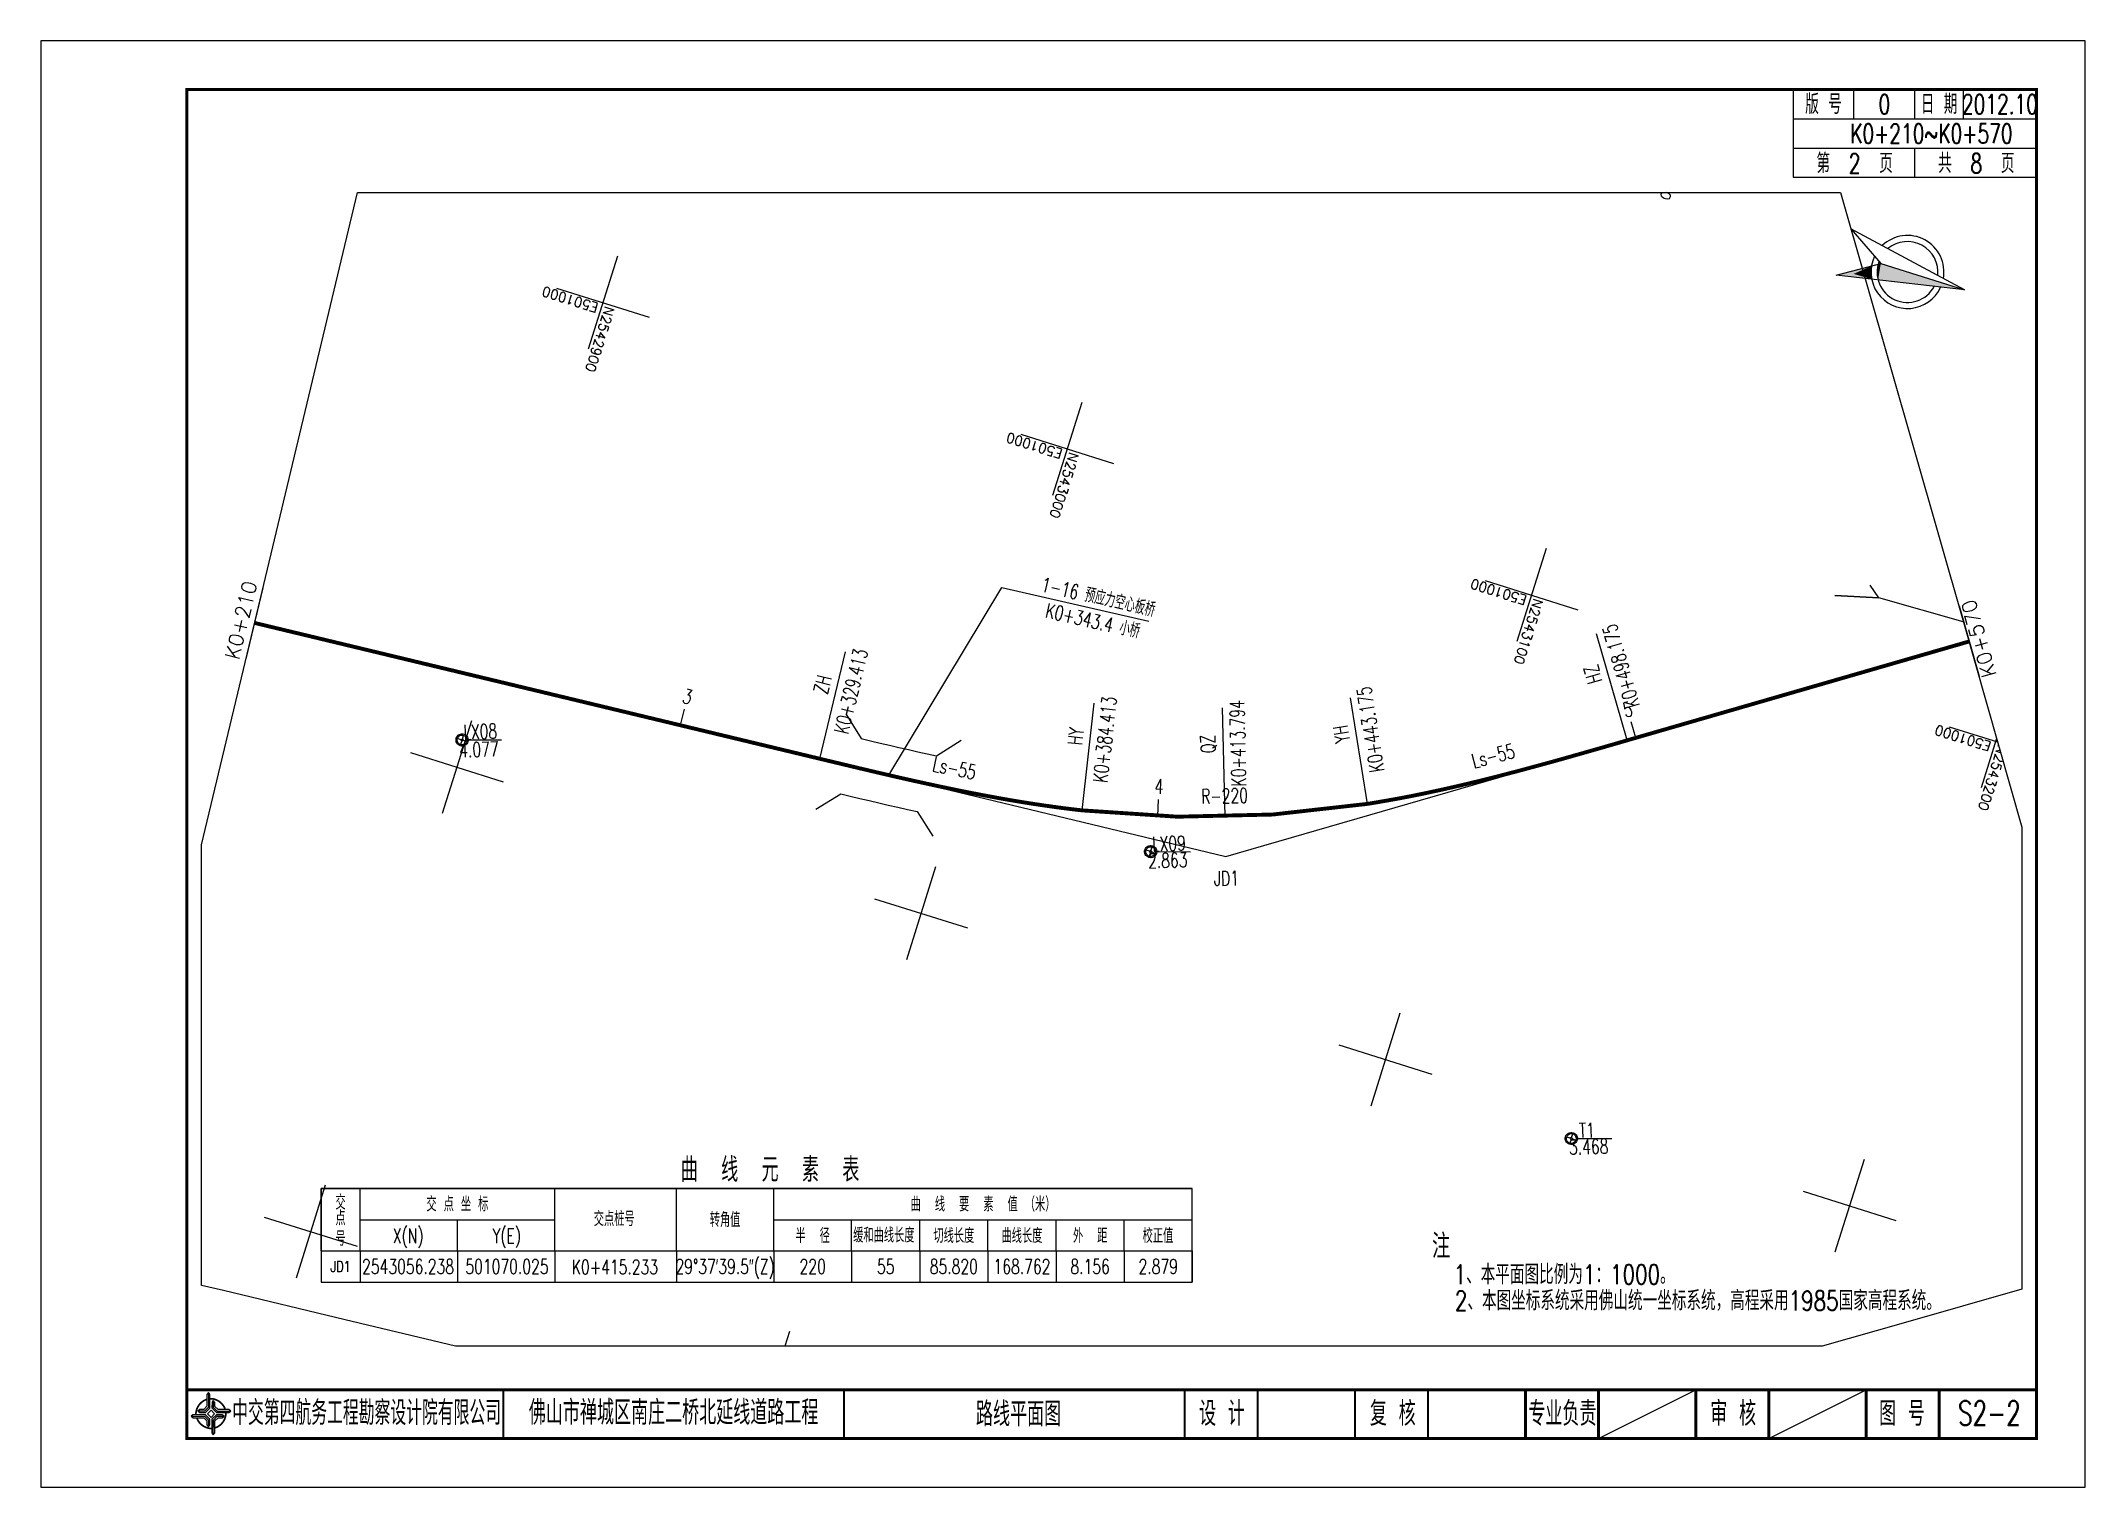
# Paper-space layout '平面图002' of a CAD drawing. Header units: inches, sheet in millimetres. Extents: x -7 to 413, y -20 to 277.
# The model-space entities are those that its viewports show. They can reach past a viewport. Long polylines and large blocks are cut down to what shows.
import ezdxf
from ezdxf.enums import TextEntityAlignment as Align

# ---------------------------------------------------------------- set-up
doc = ezdxf.new("R2010")
doc.units = ezdxf.units.IN
for name, color, linetype in [('0-段落划分', 2, 'Continuous'), ('canshu', 7, 'Continuous'), ('circle', 3, 'Continuous'), ('HIDE_B', 7, 'Continuous'), ('station', 6, 'Continuous'), ('zhix', 7, 'Continuous'), ('内起讫桩号', 7, 'Continuous'), ('图框', 7, 'Continuous'), ('坐标网', 2, 'Continuous'), ('控制导线点', 7, 'Continuous'), ('文字', 7, 'Continuous'), ('构造物', 5, 'Continuous'), ('标题栏', 7, 'Continuous'), ('桥梁', 6, 'Continuous'), ('次轮廓线', 7, 'Continuous'), ('红色线', 1, 'Continuous'), ('表头', 6, 'Continuous'), ('表线', 7, 'Continuous'), ('表行', 7, 'Continuous'), ('要素桩', 7, 'Continuous')]:
    doc.layers.add(name, color=color, linetype=linetype)
doc.styles.add('GTF_XW', font='simplex1.shx', dxfattribs={"width": 0.7, "bigfont": 'hztxt.shx'})
doc.styles.get("Standard").update_dxf_attribs({"font": 'simplex1.shx', "width": 0.7, "bigfont": 'hztxt.shx'})
doc.styles.add('内起讫桩号', font='simplex1.shx', dxfattribs={"width": 0.7, "bigfont": 'hztxt.shx'})
doc.styles.add('构造物', font='simplex1.shx', dxfattribs={"width": 0.75, "bigfont": 'hztxt.shx'})
doc.styles.add('桥梁', font='simplex1.shx', dxfattribs={"width": 0.75, "bigfont": 'hztxt.shx'})
doc.styles.add('表头', font='simplex1.shx', dxfattribs={"width": 0.7, "bigfont": 'hztxt.shx'})
doc.styles.add('表行', font='simplex1.shx', dxfattribs={"width": 0.7, "bigfont": 'hztxt.shx'})

# ---------------------------------------------------------------- blocks, each defined once
blk = doc.blocks.new('TK.SBZ')
at = {"layer": '标题栏'}
blk.add_line((-15, 0), (15, 0), dxfattribs=at)
at = {"layer": '内起讫桩号', "style": '内起讫桩号'}
blk.add_attdef('0001', text='', height=2.5, dxfattribs=at).set_placement((0, 1), align=Align.BOTTOM_CENTER)
blk = doc.blocks.new('TK.EBZ')
at = {"layer": '标题栏'}
blk.add_line((-15, 0), (15, 0), dxfattribs=at)
at = {"layer": '内起讫桩号', "style": '内起讫桩号'}
blk.add_attdef('0001', text='', height=2.5, dxfattribs=at).set_placement((0, -1), align=Align.TOP_CENTER)
blk = doc.blocks.new('*U18')
at = {"linetype": 'Continuous'}
for points in [[(7.37, -20.86), (4.74, -14.23), (2.1, -14.85)], [(7.37, -20.86), (2.1, -14.85), (10, -27.5)], [(7.37, -20.86), (7.24, -13.14), (4.74, -14.23)], [(7.37, -20.86), (10, -27.5), (7.24, -13.14)]]:
    blk.add_solid(points, dxfattribs=at)
blk = doc.blocks.new('*U17')
at = {"linetype": 'Continuous'}
for points in [[(0, 24.5), (0, -11.5), (6.74, -10.53)], [(0.62, -12.48), (6.74, -10.53), (0, -11.5)], [(6.74, -10.53), (0.62, -12.48), (3.8, -11.91)]]:
    blk.add_solid(points, dxfattribs=at)
blk = doc.blocks.new('TK.ZBZ')
for p, q in [((0, 24.5), (-10, -27.5)), ((0, -11.5), (0, 24.5)), ((0, 24.5), (10, -27.5)), ((-10, -27.5), (0, -11.5)), ((10, -27.5), (0, -11.5))]:
    blk.add_line(p, q)
for radius, start, end in [(15, 97.08036, 241.14858), (12.5, 100.83878, 237.39017), (15, 261.96927, 82.91964), (12.5, 267.17751, 79.16122)]:
    blk.add_arc((0, 0), radius, start, end)
at = {"linetype": 'Continuous'}
for name in ['*U17', '*U18']:
    blk.add_blockref(name, (0, 0), dxfattribs=at)
blk = doc.blocks.new('曲线元素表带坐标无要素桩表行')
at = {"layer": '表线'}
for p, q in [((-179, 0), (-179, -12.8)), ((-163, 0), (-163, -12.8)), ((-123, 0), (-123, -12.8)), ((-83, 0), (-83, -12.8)), ((-33, 0), (-33, -12.8)), ((7, 0), (7, -12.8)), ((39, 0), (39, -12.8)), ((67, 0), (67, -12.8)), ((95, 0), (95, -12.8)), ((123, 0), (123, -12.8)), ((151, 0), (151, -12.8)), ((179, 0), (179, -12.8)), ((-179, -12.8), (179, -12.8))]:
    blk.add_line(p, q, dxfattribs=at)
at = {"layer": '表行', "style": '表行'}
for tag, width, p in [('JDNAME', 0.75, (-171, -6.4)), ('XN', 0.75, (-143.25, -6.4)), ('YE', 0.75, (-102.62, -6.4)), ('JDZH', 0.75, (-58.27, -6.59)), ('ZHUANJ', 0.65, (-13, -6.4)), ('RR', 0.75, (23, -6.4)), ('S1_S2', 0.75, (53, -6.4)), ('T1_T2', 0.75, (81, -6.4)), ('SC', 0.75, (109, -6.4)), ('EE', 0.75, (137, -6.4)), ('S_T', 0.75, (165, -6.4))]:
    blk.add_attdef(tag, text='', height=4.5, dxfattribs=dict(at, width=width)).set_placement(p, align=Align.MIDDLE_CENTER)
blk = doc.blocks.new('曲线元素表带坐标无要素桩表头')
at = {"layer": '表线'}
for p, q in [((-179, 25.6), (179, 25.6)), ((-179, 0), (-179, 25.6)), ((179, 0), (179, 25.6))]:
    blk.add_line(p, q, dxfattribs=at)
at = {"layer": '表线', "color": 7}
for p, q in [((-163, 0), (-163, 25.6)), ((-83, 0), (-83, 25.6)), ((-33, 0), (-33, 25.6)), ((7, 0), (7, 25.6)), ((-163, 12.8), (-83, 12.8)), ((-123, 0), (-123, 12.8)), ((7, 12.8), (179, 12.8)), ((39, 0), (39, 12.8)), ((67, 0), (67, 12.8)), ((95, 0), (95, 12.8)), ((123, 0), (123, 12.8)), ((151, 0), (151, 12.8)), ((-179, 0), (179, 0))]:
    blk.add_line(p, q, dxfattribs=at)
at = {"layer": '表头', "color": 7, "style": '表头', "width": 0.7}
for s, height, p in [('曲  线  元  素  表', 10, (5.5, 33.38)), ('点', 6, (-171, 13.5)), ('交', 6, (-171, 20)), ('交 点 坐 标', 6, (-123, 19.25)), ('交点桩号', 6, (-58.56, 13.19)), ('曲  线  要  素  值 （米）', 6, (93, 19.2)), ('号', 6, (-171, 5.13)), ('X(N)', 6, (-143.25, 6.25)), ('Y(E)', 6, (-102.75, 6.25)), ('转角值', 6, (-13, 12.8)), ('半  径', 6, (23, 6.25)), ('缓和曲线长度', 6, (52.24, 6.45)), ('切线长度', 6, (81, 6.25)), ('曲线长度', 6, (109, 6.25)), ('外  距', 6, (137.06, 6.25)), ('校正值', 6, (164.88, 6.25))]:
    blk.add_text(s, height=height, dxfattribs=at).set_placement(p, align=Align.MIDDLE_CENTER)
blk = doc.blocks.new('tb')
at = {"lineweight": -3}
h = blk.add_hatch(color=256, dxfattribs=at)
h.paths.add_polyline_path([(-1.23, -0.13), (-3.78, -0.14), (-4.14, -0.41), (-1.4, -0.44), (-0.56, -1.24), (-0.54, -2.62), (-0.27, -2.2), (-0.26, -1.06)])
h.paths.add_polyline_path([(0.13, -1.08), (0.14, -3.86), (0.41, -4.26), (0.44, -1.24), (1.25, -0.43), (2.66, -0.43), (2.26, -0.16), (1.07, -0.15)])
h.paths.add_polyline_path([(1.08, 0.3), (3.62, 0.3), (4.02, 0.56), (1.25, 0.57), (0.43, 1.39), (0.43, 2.8), (0.16, 2.41), (0.15, 1.24)])
h.paths.add_polyline_path([(-0.28, 1.21), (-0.28, 3.99), (-0.56, 4.39), (-0.57, 1.41), (-1.38, 0.6), (-2.74, 0.56), (-2.33, 0.3), (-1.2, 0.29)])
for p, q in [((-0.56, 4.39), (-0.57, 1.41)), ((-1.38, 0.6), (-2.74, 0.56)), ((-0.57, 1.41), (-1.38, 0.6)), ((0.43, 2.8), (0.43, 1.39)), ((0.43, 1.39), (1.25, 0.57)), ((1.25, 0.57), (4.02, 0.56)), ((-4.14, -0.41), (-1.4, -0.44)), ((-1.4, -0.44), (-0.56, -1.24)), ((-0.56, -1.24), (-0.54, -2.62)), ((0.41, -4.26), (0.44, -1.24)), ((0.44, -1.24), (1.25, -0.43)), ((1.25, -0.43), (2.66, -0.43))]:
    blk.add_line(p, q, dxfattribs=at)
at = {"lineweight": -3, "flags": 128}
for points in [[(-0.9, 3.99), (-0.9, 1.58), (-1.53, 0.91), (-2.34, 0.91), (-2.74, 0.56), (-2.33, 0.3), (-1.2, 0.29), (-0.28, 1.21), (-0.28, 3.99), (-0.56, 4.39)], [(-0.04, 0.77), (0.68, 0.04), (-0.04, -0.69), (-0.77, 0.05)], [(3.62, 0.92), (1.43, 0.92), (0.77, 1.54), (0.77, 2.38), (0.43, 2.8), (0.16, 2.41), (0.15, 1.24), (1.08, 0.3), (3.62, 0.3), (4.02, 0.56)], [(-3.73, -0.76), (-1.54, -0.76), (-0.89, -1.39), (-0.89, -2.21), (-0.54, -2.62), (-0.27, -2.2), (-0.26, -1.06), (-1.23, -0.13), (-3.78, -0.14), (-4.14, -0.41)], [(0.75, -3.85), (0.75, -1.43), (1.4, -0.78), (2.26, -0.78), (2.66, -0.43), (2.26, -0.16), (1.07, -0.15), (0.13, -1.08), (0.14, -3.86), (0.41, -4.26)]]:
    blk.add_lwpolyline(points, close=True, dxfattribs=at)
at = {"lineweight": -3, "const_width": 0.35, "flags": 128}
for points in [[(-0.9, 3.02, 0.324167), (-3.16, -0.14)], [(2.88, 0.92, 0.324403), (-0.24, 3.15)], [(0.75, -2.86, 0.325418), (3.02, 0.26)], [(-2.98, -0.76, 0.322976), (0.14, -2.98)]]:
    blk.add_lwpolyline(points, format="xyb", dxfattribs=at)
blk = doc.blocks.new('123')
at = {"layer": '图框', "linetype": 'Continuous'}
for points in [[(-7.5, 277), (-7.5, -20)], [(412.5, 277), (-7.5, 277)], [(412.5, -20), (412.5, 277)], [(-7.5, -20), (412.5, -20)]]:
    blk.add_lwpolyline(points, dxfattribs=at)
blk = doc.blocks.new('A$C3A006F90')
at = {"layer": '0-段落划分', "color": 2}
for radius, start, end in [(514, 11.64, 47.4926), (521, 11.6534, 46.3908)]:
    blk.add_arc((500833.57, 2543058.92), radius, start, end, dxfattribs=at)
blk = doc.blocks.new('控制导线点')
at = {"layer": '控制导线点'}
for p, q in [((500961.792, 2543567.946, 3.298), (500960.192, 2543567.946)), ((500962.192, 2543568.346, 3.298), (500962.192, 2543569.946)), ((500962.192, 2543567.546, 3.298), (500962.192, 2543565.946)), ((500962.592, 2543567.946, 3.298), (500964.192, 2543567.946))]:
    blk.add_line(p, q, dxfattribs=at)
for centre, radius in [((500962.192, 2543567.946), 2.5), ((500962.192, 2543567.946), 2), ((500962.192, 2543567.946, 3.298), 0.4)]:
    blk.add_circle(centre, radius, dxfattribs=at)

msp = doc.modelspace()

# ---------------------------------------------------------------- linework, layer by layer
at = {"layer": 'circle', "flags": 128}
msp.add_lwpolyline([(501098.74, 2542642), (501070.02, 2543056.24), (500722.15, 2543579.97), (500789.69, 2544110.56), (500796.25, 2544564.61), (500780.14, 2544704.36), (500785.15, 2545040.06)], dxfattribs=at)
at = {"layer": 'circle'}
for centre in [(501022.54, 2543127.72), (501051.02, 2543080.72), (501069.88, 2543025.25), (501075.96, 2542970.62)]:
    msp.add_circle(centre, 0, dxfattribs=at)
at = {"layer": 'station'}
for p, q in [((500966.2, 2543212.54), (500963.34, 2543210.65)), ((501021.53, 2543129.25), (501018.67, 2543127.35)), ((501066.33, 2543040.42), (501063.02, 2543039.52)), ((501077.99, 2542941.28), (501074.57, 2542941.04)), ((501084.91, 2542841.52), (501081.49, 2542841.28))]:
    msp.add_line(p, q, dxfattribs=at)
at = {"layer": 'zhix', "const_width": 0.8, "flags": 128}
msp.add_lwpolyline([(501098.74, 2542642), (501075.96, 2542970.62), (501075.89, 2542971.62), (501075.82, 2542972.62), (501075.75, 2542973.62), (501075.68, 2542974.61), (501075.61, 2542975.61), (501075.54, 2542976.61), (501075.47, 2542977.61), (501075.4, 2542978.6), (501075.33, 2542979.6), (501075.25, 2542980.6), (501075.18, 2542981.6), (501075.11, 2542982.59), (501075.03, 2542983.59), (501074.95, 2542984.59), (501074.88, 2542985.58), (501074.8, 2542986.58), (501074.72, 2542987.58), (501074.64, 2542988.57), (501074.55, 2542989.57), (501074.47, 2542990.57), (501074.38, 2542991.56), (501074.29, 2542992.56), (501074.2, 2542993.56), (501074.11, 2542994.55), (501074.02, 2542995.55), (501073.92, 2542996.54), (501073.82, 2542997.54), (501073.72, 2542998.53), (501073.62, 2542999.53), (501073.51, 2543000.52), (501073.41, 2543001.52), (501073.3, 2543002.51), (501073.18, 2543003.5), (501073.07, 2543004.5), (501072.95, 2543005.49), (501072.83, 2543006.48), (501072.71, 2543007.47), (501072.58, 2543008.47), (501072.45, 2543009.46), (501072.32, 2543010.45), (501072.18, 2543011.44), (501072.04, 2543012.43), (501071.9, 2543013.42), (501071.75, 2543014.41), (501071.6, 2543015.4), (501071.44, 2543016.39), (501071.29, 2543017.37), (501071.12, 2543018.36), (501070.96, 2543019.35), (501070.79, 2543020.33), (501070.62, 2543021.32), (501070.44, 2543022.3), (501070.26, 2543023.28), (501070.07, 2543024.27), (501069.88, 2543025.25, 0.066874), (501051.02, 2543080.72), (501050.57, 2543081.61), (501050.12, 2543082.5), (501049.66, 2543083.39), (501049.21, 2543084.28), (501048.74, 2543085.17), (501048.28, 2543086.05), (501047.81, 2543086.94), (501047.33, 2543087.82), (501046.86, 2543088.7), (501046.38, 2543089.57), (501045.89, 2543090.45), (501045.41, 2543091.32), (501044.92, 2543092.19), (501044.42, 2543093.06), (501043.93, 2543093.93), (501043.43, 2543094.8), (501042.93, 2543095.66), (501042.42, 2543096.53), (501041.92, 2543097.39), (501041.41, 2543098.25), (501040.9, 2543099.11), (501040.38, 2543099.97), (501039.87, 2543100.82), (501039.35, 2543101.68), (501038.83, 2543102.53), (501038.3, 2543103.39), (501037.78, 2543104.24), (501037.25, 2543105.09), (501036.72, 2543105.94), (501036.19, 2543106.78), (501035.66, 2543107.63), (501035.13, 2543108.47), (501034.59, 2543109.32), (501034.05, 2543110.16), (501033.51, 2543111), (501032.97, 2543111.85), (501032.43, 2543112.69), (501031.89, 2543113.53), (501031.35, 2543114.37), (501030.8, 2543115.2), (501030.26, 2543116.04), (501029.71, 2543116.88), (501029.16, 2543117.72), (501028.61, 2543118.55), (501028.06, 2543119.39), (501027.51, 2543120.22), (501026.96, 2543121.06), (501026.41, 2543121.89), (501025.86, 2543122.73), (501025.31, 2543123.56), (501024.75, 2543124.39), (501024.2, 2543125.23), (501023.65, 2543126.06), (501023.09, 2543126.89), (501022.54, 2543127.72), (500793.18, 2543473.03)], format="xyb", dxfattribs=at)
at = {"layer": '坐标网'}
for p, q in [((500900, 2543190), (500900, 2543210)), ((501000, 2543190), (501000, 2543210)), ((501100, 2543190), (501100, 2543210)), ((501200, 2543190), (501200, 2543210)), ((500890, 2543200), (500910, 2543200)), ((500990, 2543200), (501010, 2543200)), ((501090, 2543200), (501110, 2543200)), ((501190, 2543200), (501210, 2543200)), ((500900, 2543090), (500900, 2543110)), ((501000, 2543090), (501000, 2543110)), ((501100, 2543090), (501100, 2543110)), ((501200, 2543090), (501200, 2543110)), ((500890, 2543100), (500910, 2543100)), ((500990, 2543100), (501010, 2543100)), ((501090, 2543100), (501110, 2543100)), ((501190, 2543100), (501210, 2543100)), ((500900, 2542990), (500900, 2543010)), ((501000, 2542990), (501000, 2543010)), ((501100, 2542990), (501100, 2543010)), ((501200, 2542990), (501200, 2543010)), ((500890, 2543000), (500910, 2543000)), ((500990, 2543000), (501010, 2543000)), ((501090, 2543000), (501110, 2543000)), ((501190, 2543000), (501210, 2543000)), ((500900, 2542890), (500900, 2542910)), ((501000, 2542890), (501000, 2542910)), ((501100, 2542890), (501100, 2542910)), ((501200, 2542890), (501200, 2542910)), ((500890, 2542900), (500910, 2542900)), ((500990, 2542900), (501010, 2542900)), ((501090, 2542900), (501110, 2542900)), ((501190, 2542900), (501210, 2542900))]:
    msp.add_line(p, q, dxfattribs=at)
at = {"layer": '控制导线点'}
for p, q in [((500976.34, 2543203.26, -3.3), (500972.41, 2543209.27, -3.3)), ((501103.61, 2543142.52, 1.82), (501101.51, 2543149.24, 1.82)), ((501073.36, 2543042.39, 3.64), (501071.31, 2543048.99, 3.64)), ((501093.97, 2542900.57, -3.3), (501091.92, 2542907.08, -3.3))]:
    msp.add_line(p, q, dxfattribs=at)
at = {"layer": '构造物', "flags": 128}
msp.add_lwpolyline([(500979.58, 2543222.67), (500977.65, 2543220.16), (500975.41, 2543228.96), (500977.65, 2543220.16), (500979.09, 2543168.28), (500981.34, 2543159.48), (500979.09, 2543168.28), (500977.16, 2543165.77)], dxfattribs=at)
at = {"layer": '构造物'}
msp.add_lwpolyline([(500978.37, 2543194.22), (500935.03, 2543182.12), (500914.28, 2543213.35)], dxfattribs=at)
at = {"layer": '桥梁', "linetype": 'Continuous'}
msp.add_lwpolyline([(501074.91, 2542985.17), (501031.16, 2542995.7), (501028.74, 2543026.62)], dxfattribs=at)
at = {"layer": '桥梁', "flags": 128}
for points in [[(501065.53, 2542972.97), (501069.46, 2542977.5), (501069.32, 2542979.49), (501069.17, 2542981.48), (501069.02, 2542983.46), (501068.87, 2542985.44), (501068.71, 2542987.42), (501068.55, 2542989.39), (501068.38, 2542991.37), (501068.2, 2542993.34), (501063.59, 2542997.18)], [(501086.07, 2542972.95), (501081.54, 2542976.89), (501081.4, 2542978.89), (501081.25, 2542980.89), (501081.1, 2542982.9), (501080.95, 2542984.91), (501080.79, 2542986.91), (501080.63, 2542988.93), (501080.46, 2542990.94), (501080.28, 2542992.95), (501084.12, 2542997.56)]]:
    msp.add_lwpolyline(points, dxfattribs=at)
at = {"layer": '要素桩'}
for p, q in [((501022.54, 2543127.72), (501003.55, 2543115.11)), ((501051.02, 2543080.72), (501031.28, 2543070.9)), ((501062.3, 2543053.61), (501041.14, 2543046.42)), ((501069.88, 2543025.25), (501048.15, 2543020.97)), ((501075.96, 2542970.62), (501053.41, 2542969.06))]:
    msp.add_line(p, q, dxfattribs=at)

# ---------------------------------------------------------------- block references
at = {"layer": '0-段落划分'}
msp.add_blockref('A$C3A006F90', (0, 0), dxfattribs=at)
at = {"layer": '控制导线点', "xscale": 0.5, "yscale": 0.5, "zscale": 0.5}
for p in [(250495.93, 1271418.24, -3.3), (250622.89, 1271357.35, 1.82), (250592.64, 1271257.22, -1.65), (250613.25, 1271115.4, -3.3)]:
    msp.add_blockref('控制导线点', p, dxfattribs=at)

# ---------------------------------------------------------------- texts
at = {"layer": 'canshu', "style": 'GTF_XW', "width": 0.7}
for s, rotation, p in [('Ls-55', 121.803, (501033.87, 2543102.4)), ('JD1', 108.7797, (501074.29, 2543057.69)), ('R-220', 108.7797, (501058.25, 2543052.23)), ('Ls-55', 95.7563, (501069.51, 2542997.6))]:
    msp.add_text(s, height=3, rotation=rotation, dxfattribs=at).set_placement(p, align=Align.MIDDLE)
at = {"layer": 'station', "style": 'GTF_XW', "width": 0.7}
for s, rotation, p in [('6', 123.5935, (500962.39, 2543210.01)), ('5', 123.5935, (501017.72, 2543126.72)), ('4', 105.1873, (501061.92, 2543039.22)), ('3', 93.9658, (501073.43, 2542940.96)), ('2', 93.9658, (501080.35, 2542841.2))]:
    msp.add_text(s, height=3, rotation=rotation, dxfattribs=at).set_placement(p, align=Align.CENTER)
at = {"layer": '坐标网', "style": 'GTF_XW'}
for s, p in [('N2543200', (500900.4, 2543200.67)), ('N2543200', (501000.4, 2543200.67)), ('N2543100', (500900.4, 2543100.67)), ('N2543100', (501000.4, 2543100.67)), ('N2543000', (500899.86, 2543000.67)), ('N2543000', (501000.4, 2543000.67)), ('N2542900', (500900.4, 2542900.67)), ('N2542900', (501000.4, 2542900.67))]:
    msp.add_text(s, height=2, dxfattribs=at).set_placement(p)
for s, p in [('E500900', (500900.4, 2543199.33)), ('E501000', (501000.4, 2543199.33)), ('E500900', (500900.4, 2543099.33)), ('E501000', (501000.4, 2543099.33)), ('E500900', (500900.88, 2542999.42)), ('E501000', (501000.4, 2542999.33)), ('E500900', (500900.4, 2542899.33)), ('E501000', (501000.4, 2542899.33))]:
    msp.add_text(s, height=2, rotation=270, dxfattribs=at).set_placement(p)
at = {"layer": '控制导线点', "ltscale": 1000, "width": 0.7}
for s, rotation, p in [('3.517', 125.1995, (500974.13, 2543209.5, -5.55)), ('LX05', 125.1995, (500971.45, 2543207.34, -5.55)), ('3.468', 109.3664, (501103.19, 2543149.05, -0.43)), ('T1', 109.3664, (501100.86, 2543145.4, -0.43)), ('LX09', 109.2464, (501069.89, 2543047.55, 1.39)), ('2.863', 109.2464, (501073.05, 2543048.91, 1.39)), ('LX08', 109.4797, (501090.43, 2542905.68, -5.55)), ('4.077', 109.4797, (501093.83, 2542907.07, -5.55))]:
    msp.add_text(s, height=3, rotation=rotation, dxfattribs=at).set_placement(p, align=Align.MIDDLE_RIGHT)
at = {"layer": '构造物', "style": '构造物', "width": 0.7}
for s, p in [('2-3.0x3.0米 钢筋砼箱涵', (500919.55, 2543200.91)), ('K0+578', (500923.71, 2543203.68))]:
    msp.add_text(s, height=3, rotation=123.5935, dxfattribs=at).set_placement(p, align=Align.MIDDLE_CENTER)
at = {"layer": '桥梁', "linetype": 'Continuous', "style": '桥梁', "width": 0.7}
for s, p in [('1-16 预应力空心板桥', (501027.12, 2543015.25)), ('K0+343.4 小桥', (501032.11, 2543015.64))]:
    msp.add_text(s, height=3, rotation=94.4696, dxfattribs=at).set_placement(p, align=Align.MIDDLE_CENTER)
at = {"layer": '要素桩', "style": 'GTF_XW', "width": 0.7}
for s, rotation, p in [('K0+498.175', 213.5935, (501008.39, 2543121.92)), ('HZ', 213.5935, (501011.71, 2543116.93)), ('K0+443.175', 206.4315, (501036.25, 2543076.73)), ('YH', 206.4315, (501038.92, 2543071.35)), ('K0+413.794', 198.7797, (501047.14, 2543051.62)), ('QZ', 198.7797, (501049.07, 2543045.94)), ('K0+384.413', 191.1278, (501054.58, 2543025.3)), ('HY', 191.1278, (501055.74, 2543019.41)), ('K0+329.413', 183.9658, (501060.79, 2542972.58)), ('ZH', 183.9658, (501061.2, 2542966.59))]:
    msp.add_text(s, height=3, rotation=rotation, dxfattribs=at).set_placement(p, align=Align.MIDDLE)

psp = doc.layouts.new('平面图002')

# ---------------------------------------------------------------- linework, layer by layer
at = {"flags": 128}
psp.add_lwpolyline([(352.5, 267), (352.5, 249), (402.5, 249)], dxfattribs=at)
at = {"layer": 'HIDE_B', "flags": 128}
psp.add_lwpolyline([(399.5, 20.66), (375.11, 13.69), (358.48, 8.94), (77.68, 8.94), (55.04, 14.36), (30.03, 20.35), (25.51, 21.43), (25.51, 111.88), (36.46, 157.62), (57.58, 245.85), (362.27, 245.85), (387.48, 157.62), (399.5, 115.55), (399.5, 20.66)], close=True, dxfattribs=at)
at = {"layer": '图框', "linetype": 'Continuous'}
for p, q in [((312.5, -10), (332.5, 0)), ((347.5, -10), (367.5, 0))]:
    psp.add_line(p, q, dxfattribs=at)
at = {"layer": '图框', "linetype": 'Continuous', "const_width": 0.6}
for points in [[(402.5, 267), (22.5, 267), (22.5, -10), (402.5, -10), (402.5, 267)], [(22.5, 0), (402.5, 0)], [(297.5, -10), (297.5, 0)], [(297.5, -10), (297.5, 0)], [(312.5, -10), (312.5, 0)], [(332.5, -10), (332.5, 0)], [(347.5, -10), (347.5, 0)], [(367.5, -10), (367.5, 0)], [(382.5, -10), (382.5, 0)]]:
    psp.add_lwpolyline(points, dxfattribs=at)
at = {"layer": '图框', "const_width": 0.4}
for points in [[(87.5, 0), (87.5, -10)], [(157.5, -10), (157.5, 0)], [(227.5, -10), (227.5, 0)], [(242.5, -10), (242.5, 0)], [(262.5, -10), (262.5, 0)], [(277.5, -10), (277.5, 0)]]:
    psp.add_lwpolyline(points, dxfattribs=at)
at = {"layer": '文字'}
for p, q in [((365, 261), (365, 267)), ((377.5, 261), (377.5, 267)), ((352.5, 261), (402.5, 261)), ((352.5, 255), (402.5, 255)), ((377.5, 249), (377.5, 255))]:
    psp.add_line(p, q, dxfattribs=at)
at = {"layer": '次轮廓线'}
psp.add_line((387.5, 261), (387.5, 267), dxfattribs=at)
at = {"layer": '红色线'}
for p, q in [((50.07, 41.3), (50.07, 22.1)), ((229.07, 41.3), (50.07, 41.3)), ((229.07, 22.1), (229.07, 41.3)), ((50.07, 22.1), (229.07, 22.1))]:
    psp.add_line(p, q, dxfattribs=at)

# ---------------------------------------------------------------- block references
psp.add_blockref('123', (0, 0))
at = {"xscale": 0.5, "yscale": 0.5, "zscale": 0.5}
psp.add_blockref('曲线元素表带坐标无要素桩表头', (139.57, 28.5), dxfattribs=at)
ref = psp.add_blockref('曲线元素表带坐标无要素桩表行', (139.57, 28.5), dxfattribs=dict(xscale=0.5, yscale=0.5, zscale=0.5))
ref.add_attrib('JDNAME', 'JD1', dxfattribs={"layer": '表行', "height": 2.25, "style": '表行', "width": 0.75}).set_placement((54.07, 25.3), align=Align.MIDDLE_CENTER)
ref.add_attrib('YE', '501070.025', dxfattribs={"layer": '表行', "height": 3, "style": '表行', "width": 0.7}).set_placement((88.26, 25.3), align=Align.MIDDLE_CENTER)
ref.add_attrib('XN', '2543056.238', dxfattribs={"layer": '表行', "height": 3, "style": '表行', "width": 0.7}).set_placement((67.94, 25.3), align=Align.MIDDLE_CENTER)
ref.add_attrib('JDZH', 'K0+415.233', dxfattribs={"layer": '表行', "height": 3, "style": '表行', "width": 0.7}).set_placement((110.44, 25.2), align=Align.MIDDLE_CENTER)
ref.add_attrib('S1_S2', '55', dxfattribs={"layer": '表行', "height": 3, "style": '表行', "width": 0.7}).set_placement((166.07, 25.3), align=Align.MIDDLE_CENTER)
ref.add_attrib('ZHUANJ', '29°37′39.5″(Z)', dxfattribs={"layer": '表行', "height": 3, "style": '表行', "width": 0.7}).set_placement((133.07, 25.3), align=Align.MIDDLE_CENTER)
ref.add_attrib('RR', '220', dxfattribs={"layer": '表行', "height": 3, "style": '表行', "width": 0.7}).set_placement((151.07, 25.3), align=Align.MIDDLE_CENTER)
ref.add_attrib('T1_T2', '85.820', dxfattribs={"layer": '表行', "height": 3, "style": '表行', "width": 0.7}).set_placement((180.07, 25.3), align=Align.MIDDLE_CENTER)
ref.add_attrib('SC', '168.762', dxfattribs={"layer": '表行', "height": 3, "style": '表行', "width": 0.7}).set_placement((194.07, 25.3), align=Align.MIDDLE_CENTER)
ref.add_attrib('EE', '8.156', dxfattribs={"layer": '表行', "height": 3, "style": '表行', "width": 0.7}).set_placement((208.07, 25.3), align=Align.MIDDLE_CENTER)
ref.add_attrib('S_T', '2.879', dxfattribs={"layer": '表行', "height": 3, "style": '表行', "width": 0.7}).set_placement((222.07, 25.3), align=Align.MIDDLE_CENTER)
at = {"lineweight": -3}
psp.add_blockref('tb', (27.5, -4.99), dxfattribs=at)
at = {"layer": '标题栏', "xscale": 0.5000000000000262, "yscale": 0.5000000000000262, "zscale": 0.5, "rotation": 252.5268131490546}
psp.add_blockref('TK.ZBZ', (376, 229.54), dxfattribs=at)
at = {"layer": '标题栏'}
ref = psp.add_blockref('TK.SBZ', (36.44, 157.37), dxfattribs=dict(at, xscale=0.4999999999999992, yscale=0.4999999999999956, zscale=0.5, rotation=76.53475725659939))
ref.add_attrib('0001', 'K0+210', dxfattribs={"layer": '内起讫桩号', "height": 3, "rotation": 76.5348, "style": '内起讫桩号'}).set_placement((35.96, 157.49), align=Align.BOTTOM_CENTER)
ref = psp.add_blockref('TK.EBZ', (388.73, 153.68), dxfattribs=dict(at, xscale=0.4999999999999964, yscale=0.500000000000016, zscale=0.5, rotation=105.943826556709))
ref.add_attrib('0001', 'K0+570', dxfattribs={"layer": '内起讫桩号', "height": 3, "rotation": 105.9438, "style": '内起讫桩号'}).set_placement((389.21, 153.82), align=Align.TOP_CENTER)

# ---------------------------------------------------------------- texts
at = {"layer": '图框', "width": 0.75}
for s, height, p in [('注', 5, (278.31, 26.99)), ('   1、本平面图比例为1：1000。', 4, (276.04, 21.67)), ('   2、本图坐标系统采用佛山统一坐标系统，高程采用1985国家高程系统。', 4, (276.3, 16.3))]:
    psp.add_text(s, height=height, dxfattribs=at).set_placement(p)
at = {"layer": '图框'}
for s, width, p in [('中交第四航务工程勘察设计院有限公司', 0.65, (59.43, -4.75)), ('佛山市禅城区南庄二桥北延线道路工程', 0.7, (122.5, -4.69)), ('设 计', 0.7, (235.16, -4.91)), ('复 核', 0.7, (270.26, -4.91))]:
    psp.add_text(s, height=5, dxfattribs=dict(at, width=width)).set_placement(p, align=Align.MIDDLE_CENTER)
at = {"layer": '图框', "linetype": 'Continuous', "width": 0.7}
for s, p in [('专业负责', (305.11, -4.91)), ('审 核', (340.19, -4.91)), ('图 号', (374.88, -4.91)), ('S2-2', (392.84, -4.8))]:
    psp.add_text(s, height=5, dxfattribs=at).set_placement(p, align=Align.MIDDLE_CENTER)
at = {"layer": '图框', "width": 0.7}
psp.add_attdef('路线平面图', text='图 纸 名 称', height=5, dxfattribs=at).set_placement((193.37, -5), align=Align.MIDDLE_CENTER)
at = {"layer": '文字', "width": 0.7}
for s, p in [('版 号', (358.75, 264)), ('0', (371.25, 264)), ('日 期', (382.5, 264)), ('2012.10', (395, 264))]:
    psp.add_text(s, height=4, dxfattribs=at).set_placement(p, align=Align.MIDDLE_CENTER)
for s, p in [('K0+210~K0+570', (364.23, 255.97)), ('第  2  页', (357.31, 249.86)), ('共  8  页', (382.31, 249.86))]:
    psp.add_text(s, height=4, dxfattribs=at).set_placement(p)

# ---------------------------------------------------------------- viewports
at = {"layer": 'HIDE_B', "lineweight": 0, "view_twist_angle": -107.47318685}
vp = psp.add_viewport(center=(212.5, 127.39), size=(373.99, 236.9109), view_center_point=(2275238.96, -1241508.24), view_height=236.9109, dxfattribs=at)
vp.dxf.flags = 0x10000  # cut along an outline
vp.dxf.clipping_boundary_handle = psp.add_lwpolyline([(399.5, 20.66), (375.11, 13.69), (358.48, 8.94), (77.68, 8.94), (55.04, 14.36), (30.03, 20.35), (25.51, 21.43), (25.51, 111.88), (36.46, 157.62), (57.58, 245.85), (362.27, 245.85), (387.48, 157.62), (399.5, 115.55), (399.5, 20.66)], format="xyb", close=True, dxfattribs={"invisible": 1}).dxf.handle

doc.saveas('drawing.dxf')
